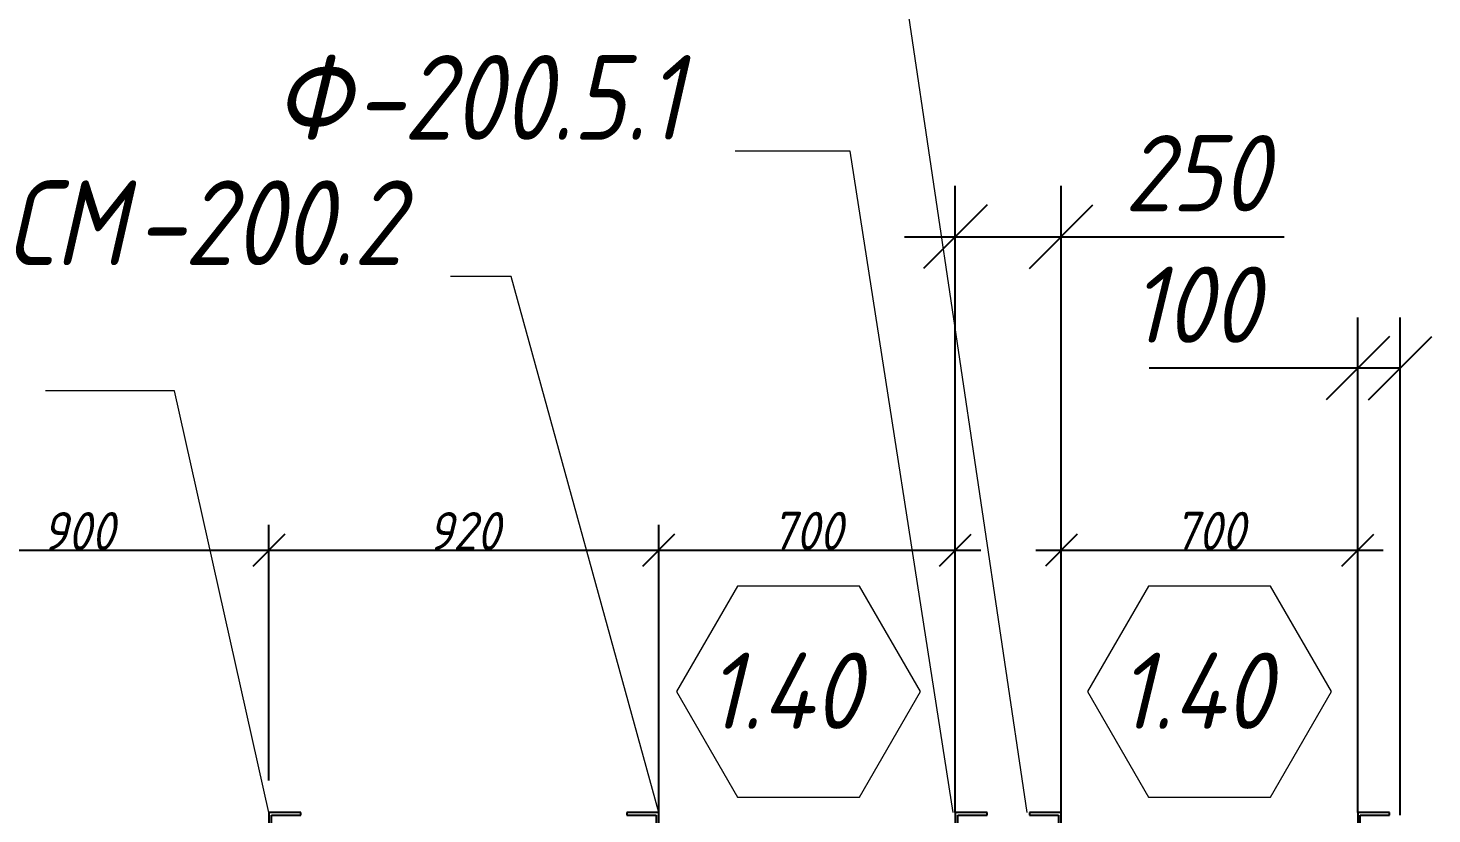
# Model space of a CAD drawing. Header units: millimetres. Extents: x -356862 to 418287, y 0 to 839748.
# Drawn here: x -151539 to -148226, y 607901 to 609756 of the extents above; entities that cross this region are included whole.
import ezdxf

# ---------------------------------------------------------------- set-up
doc = ezdxf.new("R2010")
doc.units = ezdxf.units.MM
for name, color, linetype, lineweight in [('A-____-____-DIMS', 7, 'Continuous', 9), ('A-DOOR-____-IDEN', 7, 'Continuous', 9), ('A-GENM-____-IDEN', 7, 'Continuous', 9), ('A-GENM-____-MCUT', 7, 'Continuous', 25), ('A-GENM-____-OTLN-1', 7, 'Continuous', 25)]:
    doc.layers.add(name, color=color, linetype=linetype, lineweight=lineweight)
doc.styles.add('ISOCPEUR_I_10', font='isocpeui.ttf', dxfattribs={"width": 0.9, "height": 180})
doc.styles.add('ISOCPEUR_I_14', font='isocpeui.ttf', dxfattribs={"width": 0.9, "height": 180})
doc.styles.add('ISOCPEUR_I_2', font='isocpeui.ttf', dxfattribs={"width": 0.85, "height": 2.3})
doc.styles.add('ISOCPEUR_I_7', font='isocpeui.ttf', dxfattribs={"width": 0.9, "height": 90})
doc.dimstyles.new('ISO-1_8_0_9К_СРЕДНИЙ_Кладочные_2', dxfattribs={"dimscale": 304.8, "dimtxt": 89.638306, "dimasz": 0.246063, "dimexe": 0.19685, "dimexo": 0, "dimgap": 0, "dimtad": 1, "dimdec": 3, "dimrnd": 0.001, "dimdsep": 46, "dimtxsty": 'ISOCPEUR_I_7', "dimblk1": 'OBLIQUE', "dimblk2": 'OBLIQUE', "dimsah": 1, "dimcen": 0.09, "dimdle": 0.19685, "dimazin": 0, "dimtfac": 1, "dimtdec": 4, "dimtix": 1, "dimtmove": 1, "dimatfit": 3, "dimfxl": 1, "dimtvp": 1, "dimtolj": 1, "dimtzin": 0, "dimarcsym": 2})
doc.dimstyles.new('ISO-1_8_0_9К_СРЕДНИЙ_Кладочные_3', dxfattribs={"dimscale": 304.8, "dimtxt": 179.276612, "dimasz": 0.492126, "dimexe": 0.393701, "dimexo": 0, "dimgap": 0, "dimtad": 1, "dimdec": 3, "dimrnd": 0.001, "dimdsep": 46, "dimtxsty": 'ISOCPEUR_I_10', "dimblk1": 'OBLIQUE', "dimblk2": 'OBLIQUE', "dimsah": 1, "dimcen": 0.09, "dimdle": 0.393701, "dimazin": 0, "dimtfac": 1, "dimtdec": 4, "dimtix": 1, "dimtmove": 0, "dimatfit": 3, "dimfxl": 1, "dimtvp": 1, "dimtolj": 1, "dimtzin": 0, "dimarcsym": 2})

# ---------------------------------------------------------------- blocks, each defined once
blk = doc.blocks.new('Фахверк_СКБ_Уголок - 200_4010-27904266-АР1_Кладочный план 1 этажа в осях 1-64_Ю-ЯЯ')
at = {"layer": 'A-GENM-____-MCUT'}
for p, q in [((125, 156), (50, 156)), ((50, 156), (50, 150)), ((50, 150), (119, 150)), ((119, 150), (119, 81)), ((125, 81), (125, 156)), ((119, 81), (125, 81)), ((125, 19), (119, 19)), ((119, 19), (119, -50)), ((125, -56), (125, 19)), ((119, -50), (50, -50)), ((50, -50), (50, -56)), ((50, -56), (125, -56))]:
    blk.add_line(p, q, dxfattribs=at)
blk = doc.blocks.new('Фахверк_СКБ_Уголок - 200_4010_1-27904659-АР1_Кладочный план 1 этажа в осях 1-64_Ю-ЯЯ')
at = {"layer": 'A-GENM-____-MCUT'}
for p, q in [((125, 156), (50, 156)), ((50, 156), (50, 150)), ((50, 150), (119, 150)), ((119, 150), (119, 81)), ((125, 81), (125, 156)), ((119, 81), (125, 81)), ((125, 19), (119, 19)), ((119, 19), (119, -50)), ((125, -56), (125, 19)), ((119, -50), (50, -50)), ((50, -50), (50, -56)), ((50, -56), (125, -56))]:
    blk.add_line(p, q, dxfattribs=at)
blk = doc.blocks.new('Фахверк_СКБ_Уголок - 200_4010_1-27904896-АР1_Кладочный план 1 этажа в осях 1-64_Ю-ЯЯ')
at = {"layer": 'A-GENM-____-MCUT'}
for p, q in [((200, 156), (125, 156)), ((125, 156), (125, 81)), ((131, 81), (131, 150)), ((131, 150), (200, 150)), ((200, 150), (200, 156)), ((125, 81), (131, 81)), ((131, 19), (125, 19)), ((125, 19), (125, -56)), ((131, -50), (131, 19)), ((125, -56), (200, -56)), ((200, -50), (131, -50)), ((200, -56), (200, -50))]:
    blk.add_line(p, q, dxfattribs=at)
blk = doc.blocks.new('154_Стойка_СКБ_Уголок - СМ-2530_200-28213945-АР1_Кладочный план 1 этажа в осях 1-64_Ю-ЯЯ')
at = {"layer": 'A-GENM-____-MCUT'}
for p, q in [((125, 156), (125, 81)), ((200, 156), (125, 156)), ((131, 81), (131, 150)), ((131, 150), (200, 150)), ((200, 150), (200, 156)), ((125, 81), (131, 81)), ((131, 19), (125, 19)), ((125, 19), (125, -56)), ((131, -50), (131, 19)), ((125, -56), (200, -56)), ((200, -50), (131, -50)), ((200, -56), (200, -50))]:
    blk.add_line(p, q, dxfattribs=at)
blk = doc.blocks.new('154_Стойка_СКБ_Уголок - СМ-2230_200-28216496-АР1_Кладочный план 1 этажа в осях 1-64_Ю-ЯЯ')
at = {"layer": 'A-GENM-____-MCUT'}
for p, q in [((125, 156), (125, 81)), ((200, 156), (125, 156)), ((131, 81), (131, 150)), ((131, 150), (200, 150)), ((200, 150), (200, 156)), ((125, 81), (131, 81)), ((131, 19), (125, 19)), ((125, 19), (125, -56)), ((131, -50), (131, 19)), ((125, -56), (200, -56)), ((200, -50), (131, -50)), ((200, -56), (200, -50))]:
    blk.add_line(p, q, dxfattribs=at)
blk = doc.blocks.new('_Oblique')
at = {"color": 0, "linetype": 'ByBlock', "lineweight": -2}
blk.add_line((-0.5, -0.5), (0.5, 0.5), dxfattribs=at)
blk = doc.blocks.new('*D12203')
at = {"layer": 'A-____-____-DIMS', "color": 0, "lineweight": -2, "transparency": 16777216}
for p, q in [((-151870.7, 607979.7), (-151870.7, 608583.2)), ((-150970.7, 607979.7), (-150970.7, 608583.2)), ((-151930.7, 608523.2), (-150910.7, 608523.2))]:
    blk.add_line(p, q, dxfattribs=at)
at = {"layer": 'Defpoints', "color": 0, "transparency": 16777216}
for p in [(-150970.7, 608523.2), (-151870.7, 607979.7), (-150970.7, 607979.7)]:
    blk.add_point(p, dxfattribs=at)
at = {"layer": 'A-____-____-DIMS', "color": 0, "lineweight": -2, "transparency": 16777216, "xscale": 75, "yscale": 75, "zscale": 75, "rotation": 180}
blk.add_blockref('_Oblique', (-151870.7, 608523.2), dxfattribs=at)
at = {"layer": 'A-____-____-DIMS', "color": 0, "lineweight": -2, "transparency": 16777216, "xscale": 75, "yscale": 75, "zscale": 75}
blk.add_blockref('_Oblique', (-150970.7, 608523.2), dxfattribs=at)
at = {"layer": 'A-____-____-DIMS', "color": 0, "transparency": 16777216, "insert": (-151420.7, 608568.2), "char_height": 90, "width": 409.578, "attachment_point": 5, "style": 'ISOCPEUR_I_7'}
blk.add_mtext('\\A1;900', dxfattribs=at)
blk = doc.blocks.new('*D12204')
at = {"layer": 'A-____-____-DIMS', "color": 0, "lineweight": -2, "transparency": 16777216}
for p, q in [((-150970.7, 607979.7), (-150970.7, 608583.2)), ((-150050.7, 607903.6), (-150050.7, 608583.2)), ((-151030.7, 608523.2), (-149990.7, 608523.2))]:
    blk.add_line(p, q, dxfattribs=at)
at = {"layer": 'Defpoints', "color": 0, "transparency": 16777216}
for p in [(-150050.7, 608523.2), (-150970.7, 607979.7), (-150050.7, 607903.6)]:
    blk.add_point(p, dxfattribs=at)
at = {"layer": 'A-____-____-DIMS', "color": 0, "lineweight": -2, "transparency": 16777216, "xscale": 75, "yscale": 75, "zscale": 75, "rotation": 180}
blk.add_blockref('_Oblique', (-150970.7, 608523.2), dxfattribs=at)
at = {"layer": 'A-____-____-DIMS', "color": 0, "lineweight": -2, "transparency": 16777216, "xscale": 75, "yscale": 75, "zscale": 75}
blk.add_blockref('_Oblique', (-150050.7, 608523.2), dxfattribs=at)
at = {"layer": 'A-____-____-DIMS', "color": 0, "transparency": 16777216, "insert": (-150510.7, 608568.2), "char_height": 90, "width": 409.578, "attachment_point": 5, "style": 'ISOCPEUR_I_7'}
blk.add_mtext('\\A1;920', dxfattribs=at)
blk = doc.blocks.new('*D12205')
at = {"layer": 'A-____-____-DIMS', "color": 0, "lineweight": -2, "transparency": 16777216}
for p, q in [((-150050.7, 607903.6), (-150050.7, 608583.2)), ((-149350.7, 607903.6), (-149350.7, 608583.2)), ((-150110.7, 608523.2), (-149290.7, 608523.2))]:
    blk.add_line(p, q, dxfattribs=at)
at = {"layer": 'Defpoints', "color": 0, "transparency": 16777216}
for p in [(-149350.7, 608523.2), (-150050.7, 607903.6), (-149350.7, 607903.6)]:
    blk.add_point(p, dxfattribs=at)
at = {"layer": 'A-____-____-DIMS', "color": 0, "lineweight": -2, "transparency": 16777216, "xscale": 75, "yscale": 75, "zscale": 75, "rotation": 180}
blk.add_blockref('_Oblique', (-150050.7, 608523.2), dxfattribs=at)
at = {"layer": 'A-____-____-DIMS', "color": 0, "lineweight": -2, "transparency": 16777216, "xscale": 75, "yscale": 75, "zscale": 75}
blk.add_blockref('_Oblique', (-149350.7, 608523.2), dxfattribs=at)
at = {"layer": 'A-____-____-DIMS', "color": 0, "transparency": 16777216, "insert": (-149700.7, 608568.8), "char_height": 90, "width": 409.578, "attachment_point": 5, "style": 'ISOCPEUR_I_7'}
blk.add_mtext('\\A1;700', dxfattribs=at)
blk = doc.blocks.new('*D12206')
at = {"layer": 'A-____-____-DIMS', "color": 0, "lineweight": -2, "transparency": 16777216}
for p, q in [((-149350.7, 607903.6), (-149350.7, 609383.1)), ((-149100.7, 607903.6), (-149100.7, 609383.1)), ((-149470.7, 609263.1), (-149100.7, 609263.1)), ((-149100.7, 609263.1), (-148574.4, 609263.1))]:
    blk.add_line(p, q, dxfattribs=at)
at = {"layer": 'Defpoints', "color": 0, "transparency": 16777216}
for p in [(-149100.7, 609263.1), (-149350.7, 607903.6), (-149100.7, 607903.6)]:
    blk.add_point(p, dxfattribs=at)
at = {"layer": 'A-____-____-DIMS', "color": 0, "lineweight": -2, "transparency": 16777216, "xscale": 150, "yscale": 150, "zscale": 150, "rotation": 180}
blk.add_blockref('_Oblique', (-149350.7, 609263.1), dxfattribs=at)
at = {"layer": 'A-____-____-DIMS', "color": 0, "lineweight": -2, "transparency": 16777216, "xscale": 150, "yscale": 150, "zscale": 150}
blk.add_blockref('_Oblique', (-149100.7, 609263.1), dxfattribs=at)
at = {"layer": 'A-____-____-DIMS', "color": 0, "transparency": 16777216, "insert": (-148951.3, 609503.1), "char_height": 180, "width": 409.578, "attachment_point": 1, "line_spacing_factor": 1.149209, "style": 'ISOCPEUR_I_10'}
blk.add_mtext('\\A1;250', dxfattribs=at)
blk = doc.blocks.new('*D12207')
at = {"layer": 'A-____-____-DIMS', "color": 0, "lineweight": -2, "transparency": 16777216}
for p, q in [((-149100.7, 607903.6), (-149100.7, 608583.2)), ((-148400.7, 607903.6), (-148400.7, 608583.2)), ((-149160.7, 608523.2), (-148340.7, 608523.2))]:
    blk.add_line(p, q, dxfattribs=at)
at = {"layer": 'Defpoints', "color": 0, "transparency": 16777216}
for p in [(-148400.7, 608523.2), (-149100.7, 607903.6), (-148400.7, 607903.6)]:
    blk.add_point(p, dxfattribs=at)
at = {"layer": 'A-____-____-DIMS', "color": 0, "lineweight": -2, "transparency": 16777216, "xscale": 75, "yscale": 75, "zscale": 75, "rotation": 180}
blk.add_blockref('_Oblique', (-149100.7, 608523.2), dxfattribs=at)
at = {"layer": 'A-____-____-DIMS', "color": 0, "lineweight": -2, "transparency": 16777216, "xscale": 75, "yscale": 75, "zscale": 75}
blk.add_blockref('_Oblique', (-148400.7, 608523.2), dxfattribs=at)
at = {"layer": 'A-____-____-DIMS', "color": 0, "transparency": 16777216, "insert": (-148750.7, 608568.8), "char_height": 90, "width": 409.578, "attachment_point": 5, "style": 'ISOCPEUR_I_7'}
blk.add_mtext('\\A1;700', dxfattribs=at)
blk = doc.blocks.new('*D12208')
at = {"layer": 'A-____-____-DIMS', "color": 0, "lineweight": -2, "transparency": 16777216}
for p, q in [((-148400.7, 607903.6), (-148400.7, 609072.7)), ((-148300.7, 607897.6), (-148300.7, 609072.7)), ((-148400.7, 608952.7), (-148893.5, 608952.7)), ((-148300.7, 608952.7), (-148520.7, 608952.7))]:
    blk.add_line(p, q, dxfattribs=at)
at = {"layer": 'Defpoints', "color": 0, "transparency": 16777216}
for p in [(-148300.7, 608952.7), (-148400.7, 607903.6), (-148300.7, 607897.6)]:
    blk.add_point(p, dxfattribs=at)
at = {"layer": 'A-____-____-DIMS', "color": 0, "lineweight": -2, "transparency": 16777216, "xscale": 150, "yscale": 150, "zscale": 150, "rotation": 180}
blk.add_blockref('_Oblique', (-148400.7, 608952.7), dxfattribs=at)
at = {"layer": 'A-____-____-DIMS', "color": 0, "lineweight": -2, "transparency": 16777216, "xscale": 150, "yscale": 150, "zscale": 150}
blk.add_blockref('_Oblique', (-148300.7, 608952.7), dxfattribs=at)
at = {"layer": 'A-____-____-DIMS', "color": 0, "transparency": 16777216, "insert": (-148937.3, 609192.7), "char_height": 180, "width": 368.207, "attachment_point": 1, "line_spacing_factor": 1.149209, "style": 'ISOCPEUR_I_10'}
blk.add_mtext('\\A1;100', dxfattribs=at)
blk = doc.blocks.new('Марка проема - марка проема-27336095-АР1_Кладочный план 1 этажа в осях 1-64_Ю-ЯЯ')
at = {"layer": 'A-DOOR-____-IDEN'}
for p, q in [((-1.439, 0.159), (-2.877, -2.333)), ((1.439, 0.159), (-1.439, 0.159)), ((2.877, -2.333), (1.439, 0.159)), ((-2.877, -2.333), (-1.439, -4.825)), ((1.439, -4.825), (2.877, -2.333)), ((-1.439, -4.825), (1.439, -4.825))]:
    blk.add_line(p, q, dxfattribs=at)

msp = doc.modelspace()

# ---------------------------------------------------------------- linework, layer by layer
at = {"layer": 'A-GENM-____-IDEN'}
for p, q in [((-149180.7357, 607903.5526), (-149460.4711, 609784.4404)), ((-149599.1455, 609464.8633), (-149870.4398, 609464.8633)), ((-149355.7357, 607903.5526), (-149599.1455, 609464.8633)), ((-150399.3747, 609168.9346), (-150542.2007, 609168.9346)), ((-150050.7357, 607903.5526), (-150399.3747, 609168.9346)), ((-151193.717, 608899.5403), (-151498.3473, 608899.5403)), ((-150970.7357, 607903.5526), (-151193.717, 608899.5403))]:
    msp.add_line(p, q, dxfattribs=at)

# ---------------------------------------------------------------- block references
at = {"layer": 'A-DOOR-____-IDEN', "xscale": 99.99999999999993, "yscale": 99.99999999999993, "zscale": 99.99999999999993}
for p in [(-149720.7357, 608422.5526), (-148750.7357, 608422.5526)]:
    msp.add_blockref('Марка проема - марка проема-27336095-АР1_Кладочный план 1 этажа в осях 1-64_Ю-ЯЯ', p, dxfattribs=at)
at = {"layer": 'A-GENM-____-OTLN-1'}
for name, p in [('154_Стойка_СКБ_Уголок - СМ-2530_200-28213945-АР1_Кладочный план 1 этажа в осях 1-64_Ю-ЯЯ', (-151095.7357, 607747.5526)), ('Фахверк_СКБ_Уголок - 200_4010-27904266-АР1_Кладочный план 1 этажа в осях 1-64_Ю-ЯЯ', (-149225.7357, 607747.5526)), ('Фахверк_СКБ_Уголок - 200_4010_1-27904896-АР1_Кладочный план 1 этажа в осях 1-64_Ю-ЯЯ', (-148525.7357, 607747.5526))]:
    msp.add_blockref(name, p, dxfattribs=at)
at = {"layer": 'A-GENM-____-OTLN-1', "rotation": 180}
for name, p in [('154_Стойка_СКБ_Уголок - СМ-2230_200-28216496-АР1_Кладочный план 1 этажа в осях 1-64_Ю-ЯЯ', (-149925.7357, 607847.5526)), ('Фахверк_СКБ_Уголок - 200_4010_1-27904659-АР1_Кладочный план 1 этажа в осях 1-64_Ю-ЯЯ', (-149225.7357, 607847.5526))]:
    msp.add_blockref(name, p, dxfattribs=at)

# ---------------------------------------------------------------- texts
at = {"layer": 'A-DOOR-____-IDEN', "char_height": 180, "width": 476.202375, "attachment_point": 1, "style": 'ISOCPEUR_I_14'}
for insert in [(-149936.9248, 608281.3721), (-148966.9248, 608281.3721)]:
    msp.add_mtext('1.40', dxfattribs=dict(at, insert=insert))
at = {"layer": 'A-GENM-____-IDEN', "char_height": 200, "attachment_point": 1, "style": 'ISOCPEUR_I_2'}
for s, insert, width in [('\\fISOCPEUR|b0|i1|c204|p34|;\\W.9;Ф', (-150959.8521, 609691.9794), 230.886), ('-200.5.1', (-150769.3521, 609691.9794), 1053.417375), ('СМ', (-151590.2193, 609396.0507), 367.974562), ('-200.2', (-151286.6099, 609396.0507), 865.8225)]:
    msp.add_mtext(s, dxfattribs=dict(at, insert=insert, width=width))

# ---------------------------------------------------------------- dimensions: what is measured, and where the dimension line sits
at = {"layer": 'A-____-____-DIMS'}
for base, p1, p2, override, picture, middle in [((-149100.7357, 609263.0933), (-149350.7357, 607903.5526), (-149100.7357, 607903.5526), {"dimpost": '<>', "dimfxl": 250}, '*D12206', (-148746.5098, 609263.0933)), ((-148300.7357, 608952.7065), (-148400.7357, 607903.5526), (-148300.7357, 607897.5526), {"dimpost": '<>', "dimfxl": 100.179838}, '*D12208', (-148753.1814, 608952.7065))]:
    dim = msp.add_linear_dim(base=base, p1=p1, p2=p2, dimstyle='ISO-1_8_0_9К_СРЕДНИЙ_Кладочные_3', override=override, dxfattribs=at)
    dim.commit()
    dim.dimension.update_dxf_attribs({"geometry": picture, "text_midpoint": middle, "dimtype": 160})
for base, p1, p2, override, picture, middle in [((-150970.7357, 608523.1831), (-151870.7357, 607979.7481), (-150970.7357, 607979.7481), {"dimpost": '<>', "dimfxl": 900}, '*D12203', (-151420.7357, 608568.1831)), ((-150050.7357, 608523.1831), (-150970.7357, 607979.7481), (-150050.7357, 607903.5526), {"dimpost": '<>', "dimfxl": 923.149907}, '*D12204', (-150510.7357, 608568.1831)), ((-149350.7357, 608523.1831), (-150050.7357, 607903.5526), (-149350.7357, 607903.5526), {"dimpost": '<>', "dimfxl": 700}, '*D12205', (-149700.7357, 608568.7626)), ((-148400.7357, 608523.1831), (-149100.7357, 607903.5526), (-148400.7357, 607903.5526), {"dimpost": '<>', "dimfxl": 700}, '*D12207', (-148750.7357, 608568.7626))]:
    dim = msp.add_linear_dim(base=base, p1=p1, p2=p2, dimstyle='ISO-1_8_0_9К_СРЕДНИЙ_Кладочные_2', override=override, dxfattribs=at)
    dim.commit()
    dim.dimension.update_dxf_attribs({"geometry": picture, "text_midpoint": middle})

doc.saveas('drawing.dxf')
